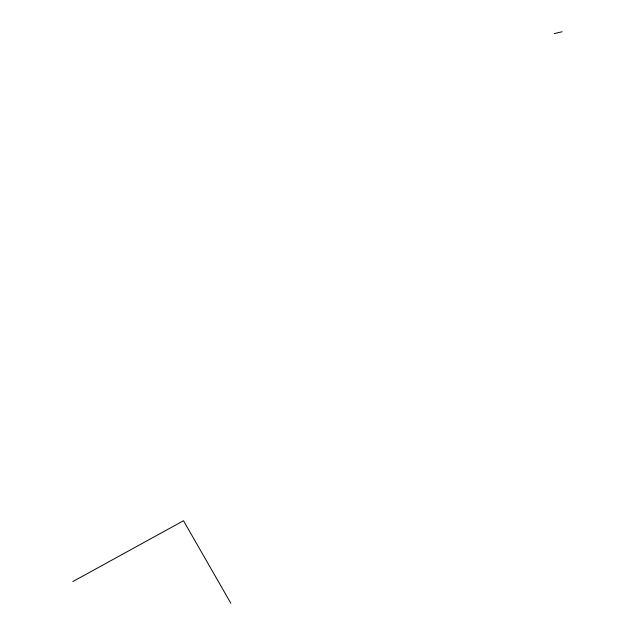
<?xml version="1.0" encoding="UTF-8"?>
<svg xmlns="http://www.w3.org/2000/svg" width="635" height="635" viewBox="0 0 635 635"><rect width="100%" height="100%" fill="white"/><g stroke="black" fill="none" stroke-linecap="round" stroke-linejoin="round"><path stroke-width="0.95" d="M72.85 581.549L183.507 520.74L230.822 603.25M554.276 33.623L562.15 31.75"/></g></svg>
